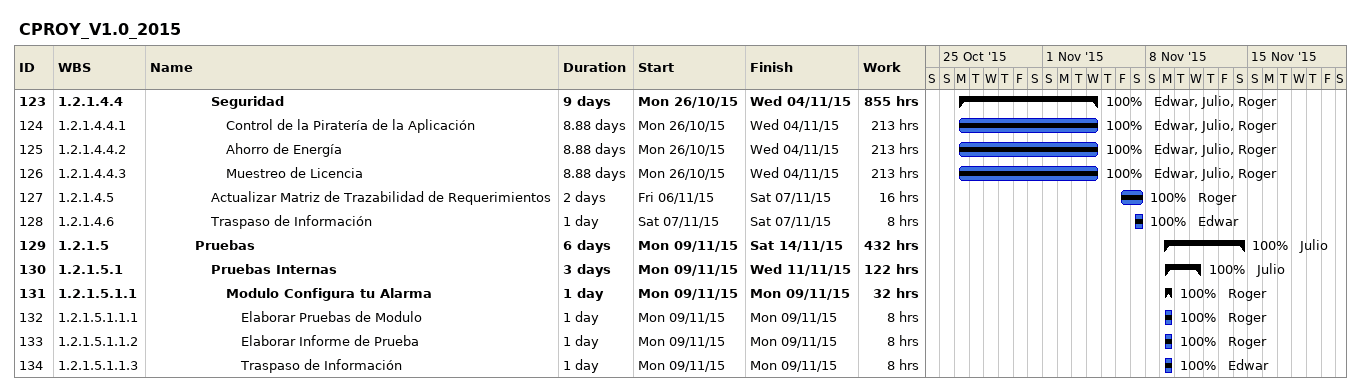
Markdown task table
CPROY_V1.0_2015

| ID | WBS | Task | Duration | Start | Finish | Resources | % complete | Work (h) |
|---|---|---|---|---|---|---|---|---|
| 123 | 1.2.1.4.4 | **Seguridad** | 9d | 2015-10-26 | 2015-11-04 | Edwar, Julio, Roger | 100 | 855 |
| 124 | 1.2.1.4.4.1 | Control de la Piratería de la Aplicación | 8.88d | 2015-10-26 | 2015-11-04 | Edwar, Julio, Roger | 100 | 213 |
| 125 | 1.2.1.4.4.2 | Ahorro de Energía | 8.88d | 2015-10-26 | 2015-11-04 | Edwar, Julio, Roger | 100 | 213 |
| 126 | 1.2.1.4.4.3 | Muestreo de Licencia | 8.88d | 2015-10-26 | 2015-11-04 | Edwar, Julio, Roger | 100 | 213 |
| 127 | 1.2.1.4.5 | Actualizar Matriz de Trazabilidad de Requerimientos | 2d | 2015-11-06 | 2015-11-07 | Roger | 100 | 16 |
| 128 | 1.2.1.4.6 | Traspaso de Información | 1d | 2015-11-07 | 2015-11-07 | Edwar | 100 | 8 |
| 129 | 1.2.1.5 | **Pruebas** | 6d | 2015-11-09 | 2015-11-14 | Julio | 100 | 432 |
| 130 | 1.2.1.5.1 | **Pruebas Internas** | 3d | 2015-11-09 | 2015-11-11 | Julio | 100 | 122 |
| 131 | 1.2.1.5.1.1 | **Modulo Configura tu Alarma** | 1d | 2015-11-09 | 2015-11-09 | Roger | 100 | 32 |
| 132 | 1.2.1.5.1.1.1 | Elaborar Pruebas de Modulo | 1d | 2015-11-09 | 2015-11-09 | Roger | 100 | 8 |
| 133 | 1.2.1.5.1.1.2 | Elaborar Informe de Prueba | 1d | 2015-11-09 | 2015-11-09 | Roger | 100 | 8 |
| 134 | 1.2.1.5.1.1.3 | Traspaso de Información | 1d | 2015-11-09 | 2015-11-09 | Edwar | 100 | 8 |
